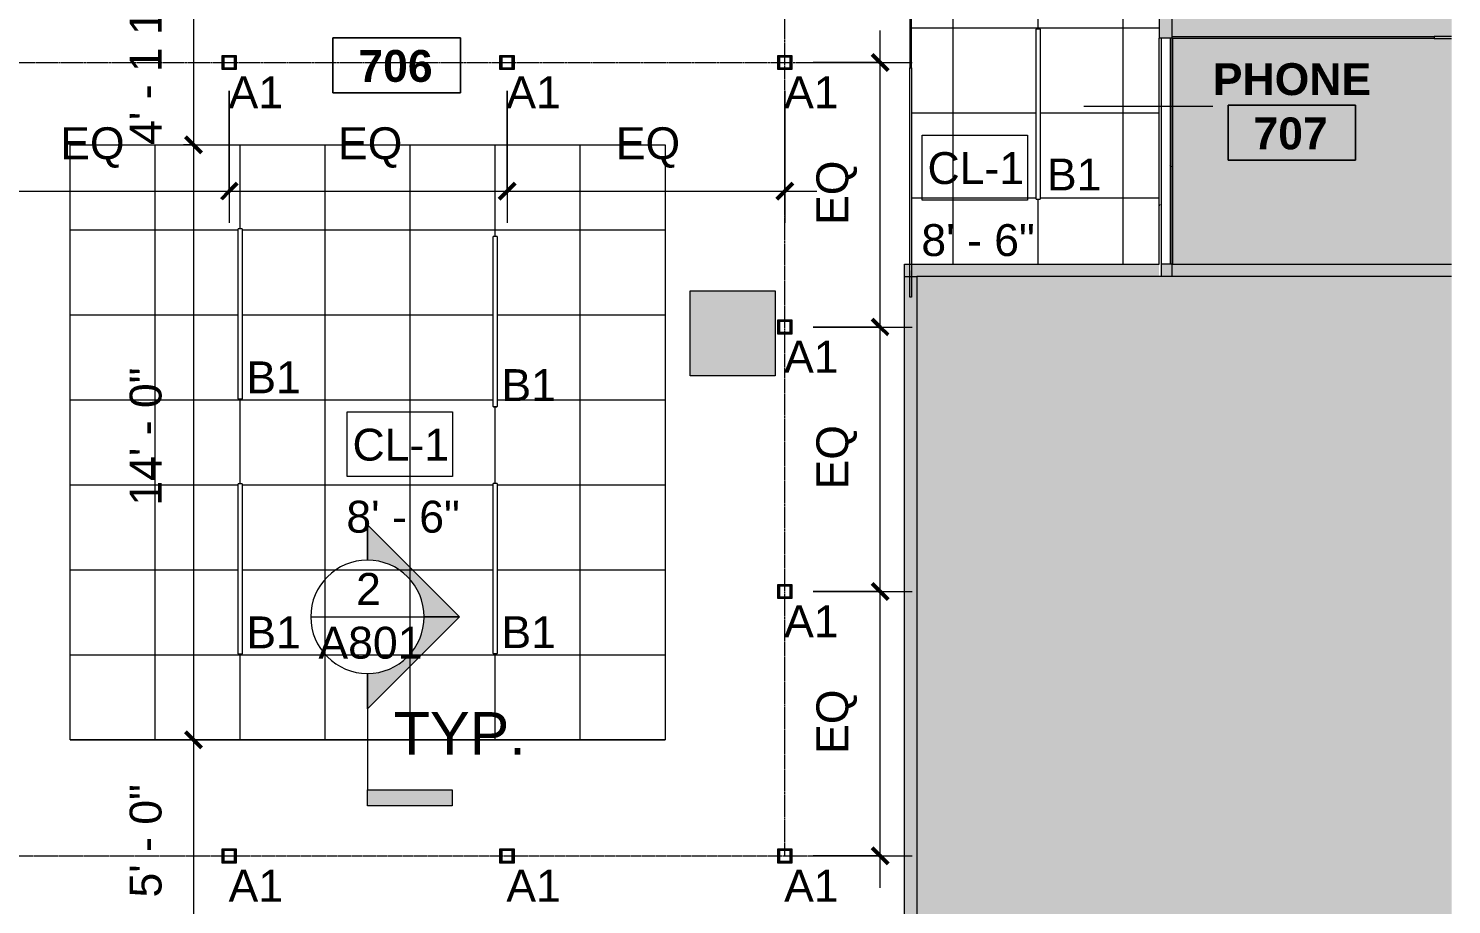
# Model space of a CAD drawing. Header units: inches. Extents: x 587 to 2050, y 1170 to 2086.
# Drawn here: x 882.3 to 1283.9, y 1584.3 to 1831.6 of the extents above; entities that cross this region are included whole.
import ezdxf

# ---------------------------------------------------------------- set-up
doc = ezdxf.new("R2010")
doc.units = ezdxf.units.IN
doc.header["$MEASUREMENT"] = 0
doc.linetypes.add('Center 1_4_', pattern=[0.53125, 0.25, -0.09375, 0.09375, -0.09375])
for name, color, linetype, lineweight in [('A-ANNO-DIMS', 211, 'Continuous', 9), ('A-ANNO-DIMS-96', 211, 'Continuous', 9), ('A-AREA-IDEN', 2, 'Continuous', 9), ('A-CLNG', 13, 'Continuous', 13), ('A-CLNG-IDEN', 151, 'Continuous', 9), ('A-CLNG-PATT', 13, 'Continuous', 13), ('A-DETL', 90, 'Continuous', 9), ('A-DETL-CNTR', 5, 'Center 1_4_', 9), ('A-DETL-GENF', 92, 'Continuous', 9), ('A-WALL', 113, 'Continuous', 13), ('A-WALL-PATT', 111, 'Continuous', 13), ('E-LITE-EQPM', 33, 'Continuous', 9), ('E-LITE-EQPM-IDEN', 33, 'Continuous', 9), ('G-ANNO-SYMB', 111, 'Continuous', 9), ('G-ANNO-TEXT', 231, 'Continuous', 9), ('I-WALL', 2, 'Continuous', 13), ('S-COLS', 52, 'Continuous', 13)]:
    doc.layers.add(name, color=color, linetype=linetype, lineweight=lineweight)
doc.styles.add('Arial', font='arial.ttf', dxfattribs={"height": 9})
doc.styles.add('Swis721 Lt BT', font='swissl.ttf', dxfattribs={"height": 9})
doc.styles.add('Swis721 Lt BT_1', font='swissl.ttf', dxfattribs={"height": 12})
doc.styles.add('Swis721 Lt BT_B', font='', dxfattribs={"height": 9})
doc.styles.get('Swis721 Lt BT_B').set_extended_font_data('Swis721 Lt BT', bold=True)
doc.dimstyles.new('OTJ_-_3_32__Linear__1_2__Tolerance', dxfattribs={"dimscale": 12, "dimtxt": 9.497835, "dimasz": 0.375, "dimexe": 0.75, "dimexo": 0.5, "dimgap": 0.5, "dimtad": 1, "dimdec": 1, "dimrnd": 0.5, "dimzin": 3, "dimdsep": 46, "dimlunit": 4, "dimtxsty": 'Swis721 Lt BT', "dimblk1": 'OBLIQUE', "dimblk2": 'OBLIQUE', "dimsah": 1, "dimcen": 0.09, "dimdle": 0.75, "dimazin": 0, "dimtfac": 1, "dimtdec": 4, "dimtix": 1, "dimtmove": 0, "dimatfit": 3, "dimfxl": 1, "dimtvp": 1, "dimfrac": 2, "dimtolj": 1, "dimtzin": 0, "dimarcsym": 2})
pattern_1 = [(0, (0, 0), (30.72, 7.68), [1.267, -21.773, 1.267, -21.773, -122.88]), (0, (0, 0), (30.72, 7.68), [-46.08, 1.267, -44.813, 1.267, -21.773, -53.76]), (0, (0, 0), (30.72, 7.68), [-115.2, 1.267, -14.093, 1.267, -37.133]), (120, (11.52, 3.84), (-22.011075, 22.7643), [1.267, -21.773, 1.267, -21.773, -122.88]), (120, (11.52, 3.84), (-22.011075, 22.7643), [-46.08, 1.267, -44.813, 1.267, -21.773, -53.76]), (120, (11.52, 3.84), (-22.011075, 22.7643), [-115.2, 1.267, -14.093, 1.267, -37.133]), (240, (15.36, 19.2), (-8.708925, -30.4443), [1.267, -21.773, 1.267, -21.773, -122.88]), (240, (15.36, 19.2), (-8.708925, -30.4443), [-46.08, 1.267, -44.813, 1.267, -21.773, -53.76]), (240, (15.36, 19.2), (-8.708925, -30.4443), [-115.2, 1.267, -14.093, 1.267, -37.133])]

# ---------------------------------------------------------------- blocks, each defined once
blk = doc.blocks.new('Concrete-Rectangular-Column - 24_ x 24_-V1-REFLECTED CEILING PLAN')
at = {"layer": 'S-COLS', "lineweight": 9}
blk.add_hatch(color=7, dxfattribs=at).paths.add_polyline_path([(12, -12), (12, 12), (-12, 12), (-12, -12), (7.48, -12)], flags=0)
at = {"layer": 'S-COLS', "color": 8, "lineweight": 20}
for p, q in [((-12, 12), (12, 12)), ((-12, -12), (-12, 12)), ((12, 12), (12, -12)), ((12, -12), (-12, -12))]:
    blk.add_line(p, q, dxfattribs=at)
blk = doc.blocks.new('L-PENDANT_FOCAL POINT 3_5 CYLINDER - L-PENDANT_FOCAL POINT 3_5 CYLINDER-7769661-REFLECTED CEILING PLAN')
at = {"layer": 'E-LITE-EQPM'}
for p, q in [((-2.02, -1.99), (-2.02, 2.01)), ((-2.02, 2.01), (1.98, 2.01)), ((1.74, 1.77), (-1.76, 1.77)), ((-1.76, 1.77), (-1.76, -1.73)), ((1.48, 1.52), (-1.51, 1.52)), ((-1.51, 1.52), (-1.51, -1.49)), ((1.48, -1.49), (1.48, 1.52)), ((1.74, -1.73), (1.74, 1.77)), ((1.98, 2.01), (1.98, -1.99)), ((1.98, -1.99), (-2.02, -1.99)), ((-1.76, -1.73), (1.74, -1.73)), ((-1.51, -1.49), (1.48, -1.49))]:
    blk.add_line(p, q, dxfattribs=at)
blk = doc.blocks.new('Lighting fixture TBLS-HX-4-15-B-U-W - TBLS-HX-4-24 - 4_-7660253-REFLECTED CEILING PLAN')
at = {"layer": 'E-LITE-EQPM'}
for p, q in [((-0.5375, 23.675), (0.5375, 23.675)), ((-0.5375, 23.675), (-0.5375, -24.325)), ((-0.46875, 23.753125), (0.46875, 23.753125)), ((-0.46875, 23.753125), (-0.46875, 23.675)), ((0.46875, 23.675), (0.46875, 23.753125)), ((0.5375, -24.325), (0.5375, 23.675)), ((0.5375, -24.325), (-0.5375, -24.325))]:
    blk.add_line(p, q, dxfattribs=at)
blk = doc.blocks.new('Room Tag - Room Name and Number-3379422-REFLECTED CEILING PLAN')
at = {"layer": 'A-AREA-IDEN'}
for p, q in [((-0.1881, -0.1636), (-0.1881, -0.0018)), ((-0.1881, -0.0018), (0.1869, -0.0018)), ((0.1869, -0.0018), (-0.1881, -0.0018)), ((-0.1881, -0.0018), (-0.1881, -0.1636)), ((0.1869, -0.0018), (0.1869, -0.1636)), ((0.1869, -0.1636), (0.1869, -0.0018)), ((0.1869, -0.1636), (-0.1881, -0.1636)), ((-0.1881, -0.1636), (0.1869, -0.1636))]:
    blk.add_line(p, q, dxfattribs=at)
blk = doc.blocks.new('Drafting View - 3_32_ x 3_8_-334918-REFLECTED CEILING PLAN')
at = {"layer": 'G-ANNO-SYMB'}
blk.add_hatch(color=256, dxfattribs=at).paths.add_polyline_path([(0, 0.2495), (0, 0), (-0.0469, 0), (-0.0469, 0.2495)], flags=0)
for p, q in [((0, 0.2495), (-0.0469, 0.2495)), ((-0.0469, 0.2495), (-0.0469, 0)), ((0, 0), (0, 0.2495)), ((-0.0469, 0), (0, 0))]:
    blk.add_line(p, q, dxfattribs=at)
blk = doc.blocks.new('Drafting View - Section Head - Filled-1367765-REFLECTED CEILING PLAN')
at = {"layer": 'G-ANNO-SYMB'}
h = blk.add_hatch(color=256, dxfattribs=at)
edge = h.paths.add_edge_path(flags=0)
edge.add_line((-0.5202, 0), (-0.25, 0.2702))
edge.add_line((-0.25, 0.2702), (-0.25, 0.1667))
edge.add_arc((-0.25, 0), 0.1667, 90, 180)
edge.add_line((-0.4167, 0), (-0.5202, 0))
h = blk.add_hatch(color=256, dxfattribs=at)
edge = h.paths.add_edge_path(flags=0)
edge.add_line((0.0202, 0), (-0.0833, 0))
edge.add_arc((-0.25, 0), 0.1667, 0, 90)
edge.add_line((-0.25, 0.1667), (-0.25, 0.2702))
edge.add_line((-0.25, 0.2702), (0.0202, 0))
for p, q in [((-0.25, 0.2702), (-0.5202, 0)), ((-0.25, 0.2702), (-0.5202, 0)), ((-0.25, 0.2702), (0.0202, 0)), ((-0.25, 0.1667), (-0.25, 0.2702)), ((0.0202, 0), (-0.25, 0.2702)), ((-0.25, 0.2702), (-0.25, 0.1667)), ((-0.5202, 0), (-0.4167, 0)), ((-0.0833, 0), (0.0202, 0)), ((-0.5202, 0), (-0.4167, 0)), ((-0.4167, 0), (-0.5202, 0)), ((0.0202, 0), (-0.0833, 0)), ((-0.0833, 0), (0.0202, 0))]:
    blk.add_line(p, q, dxfattribs=at)
for start, end in [(0, 180), (360, 180), (90, 180), (0, 90), (180, 360)]:
    blk.add_arc((-0.25, 0), 0.1667, start, end, dxfattribs=at)
blk = doc.blocks.new('DIMBLOCK17-REFLECTED CEILING PLAN')
at = {"layer": 'A-ANNO-DIMS-96', "transparency": 16777216}
for p, q in [((926.01, 1848), (937.83, 1848)), ((928.83, 1848), (926.01, 1848)), ((928.83, 1848), (928.83, 1789.75)), ((926.01, 1798.75), (937.83, 1798.75)), ((928.83, 1798.75), (926.01, 1798.75))]:
    blk.add_line(p, q, dxfattribs=at)
at = {"layer": 'A-ANNO-DIMS-96', "lineweight": 50, "transparency": 16777216}
for p, q in [((928.83, 1848), (926.58, 1850.25)), ((928.83, 1848), (931.08, 1845.75)), ((928.83, 1798.75), (926.58, 1801)), ((928.83, 1798.75), (931.08, 1796.5))]:
    blk.add_line(p, q, dxfattribs=at)
at = {"layer": 'A-ANNO-DIMS-96', "color": 0, "transparency": 16777216, "insert": (910.82, 1798.73), "char_height": 9, "width": 59.1579, "attachment_point": 1, "rotation": 90, "line_spacing_factor": 1.005062, "style": 'Swis721 Lt BT'}
blk.add_mtext('4\' - 1 1/2"', dxfattribs=at)
blk = doc.blocks.new('_Oblique')
at = {"color": 0, "linetype": 'ByBlock', "lineweight": -2}
blk.add_line((-0.5, -0.5), (0.5, 0.5), dxfattribs=at)
blk = doc.blocks.new('DIMBLOCK18-REFLECTED CEILING PLAN')
at = {"layer": 'A-ANNO-DIMS-96', "transparency": 16777216}
for p, q in [((928.83, 1807.75), (928.83, 1630.75)), ((926.01, 1798.75), (937.83, 1798.75)), ((928.83, 1798.75), (926.01, 1798.75)), ((926.01, 1630.75), (937.83, 1630.75)), ((928.83, 1630.75), (926.01, 1630.75))]:
    blk.add_line(p, q, dxfattribs=at)
at = {"layer": 'A-ANNO-DIMS-96', "lineweight": 50, "transparency": 16777216}
for p, q in [((928.83, 1798.75), (926.58, 1801)), ((928.83, 1798.75), (931.08, 1796.5)), ((928.83, 1630.75), (926.58, 1633)), ((928.83, 1630.75), (931.08, 1628.5))]:
    blk.add_line(p, q, dxfattribs=at)
at = {"layer": 'A-ANNO-DIMS-96', "color": 0, "transparency": 16777216, "insert": (910.82, 1696.89), "char_height": 9, "width": 42.8759, "attachment_point": 1, "rotation": 90, "line_spacing_factor": 1.005062, "style": 'Swis721 Lt BT'}
blk.add_mtext('14\' - 0"', dxfattribs=at)
blk = doc.blocks.new('DIMBLOCK19-REFLECTED CEILING PLAN')
at = {"layer": 'A-ANNO-DIMS-96', "transparency": 16777216}
for p, q in [((926.01, 1630.75), (937.83, 1630.75)), ((928.83, 1630.75), (926.01, 1630.75)), ((928.83, 1630.75), (928.83, 1561.88)), ((904, 1570.88), (937.83, 1570.88)), ((928.83, 1570.88), (904, 1570.88))]:
    blk.add_line(p, q, dxfattribs=at)
at = {"layer": 'A-ANNO-DIMS-96', "lineweight": 50, "transparency": 16777216}
for p, q in [((928.83, 1630.75), (926.58, 1633)), ((928.83, 1630.75), (931.08, 1628.5)), ((928.83, 1570.88), (926.58, 1573.13)), ((928.83, 1570.88), (931.08, 1568.63))]:
    blk.add_line(p, q, dxfattribs=at)
at = {"layer": 'A-ANNO-DIMS-96', "color": 0, "transparency": 16777216, "insert": (910.82, 1586.26), "char_height": 9, "width": 34.9159, "attachment_point": 1, "rotation": 90, "line_spacing_factor": 1.005062, "style": 'Swis721 Lt BT'}
blk.add_mtext('5\' - 0"', dxfattribs=at)
blk = doc.blocks.new('DIMBLOCK42-REFLECTED CEILING PLAN')
at = {"layer": 'A-ANNO-DIMS-96', "transparency": 16777216}
for p, q in [((860.55, 1814), (860.55, 1776.7)), ((860.55, 1785.7), (860.55, 1814)), ((938.95, 1814), (938.95, 1776.7)), ((938.95, 1785.7), (938.95, 1814)), ((851.55, 1785.7), (938.95, 1785.7))]:
    blk.add_line(p, q, dxfattribs=at)
at = {"layer": 'A-ANNO-DIMS-96', "lineweight": 50, "transparency": 16777216}
for p, q in [((860.55, 1785.7), (862.8, 1787.95)), ((938.95, 1785.7), (941.2, 1787.95)), ((860.55, 1785.7), (858.3, 1783.45)), ((938.95, 1785.7), (936.7, 1783.45))]:
    blk.add_line(p, q, dxfattribs=at)
at = {"layer": 'A-ANNO-DIMS-96', "color": 0, "transparency": 16777216, "insert": (891.23, 1803.71), "char_height": 9, "width": 20.443, "attachment_point": 1, "line_spacing_factor": 1.005062, "style": 'Swis721 Lt BT'}
blk.add_mtext('EQ', dxfattribs=at)
blk = doc.blocks.new('DIMBLOCK43-REFLECTED CEILING PLAN')
at = {"layer": 'A-ANNO-DIMS-96', "transparency": 16777216}
for p, q in [((938.95, 1814), (938.95, 1776.7)), ((938.95, 1785.7), (938.95, 1814)), ((1017.35, 1814), (1017.35, 1776.7)), ((1017.35, 1785.7), (1017.35, 1814)), ((938.95, 1785.7), (1017.35, 1785.7))]:
    blk.add_line(p, q, dxfattribs=at)
at = {"layer": 'A-ANNO-DIMS-96', "lineweight": 50, "transparency": 16777216}
for p, q in [((938.95, 1785.7), (941.2, 1787.95)), ((1017.35, 1785.7), (1019.6, 1787.95)), ((938.95, 1785.7), (936.7, 1783.45)), ((1017.35, 1785.7), (1015.1, 1783.45))]:
    blk.add_line(p, q, dxfattribs=at)
at = {"layer": 'A-ANNO-DIMS-96', "color": 0, "transparency": 16777216, "insert": (969.63, 1803.71), "char_height": 9, "width": 20.443, "attachment_point": 1, "line_spacing_factor": 1.005062, "style": 'Swis721 Lt BT'}
blk.add_mtext('EQ', dxfattribs=at)
blk = doc.blocks.new('DIMBLOCK44-REFLECTED CEILING PLAN')
at = {"layer": 'A-ANNO-DIMS-96', "transparency": 16777216}
for p, q in [((1017.35, 1814), (1017.35, 1776.7)), ((1017.35, 1785.7), (1017.35, 1814)), ((1095.75, 1814), (1095.75, 1776.7)), ((1095.75, 1785.7), (1095.75, 1814)), ((1017.35, 1785.7), (1104.75, 1785.7))]:
    blk.add_line(p, q, dxfattribs=at)
at = {"layer": 'A-ANNO-DIMS-96', "lineweight": 50, "transparency": 16777216}
for p, q in [((1017.35, 1785.7), (1019.6, 1787.95)), ((1095.75, 1785.7), (1098, 1787.95)), ((1017.35, 1785.7), (1015.1, 1783.45)), ((1095.75, 1785.7), (1093.5, 1783.45))]:
    blk.add_line(p, q, dxfattribs=at)
at = {"layer": 'A-ANNO-DIMS-96', "color": 0, "transparency": 16777216, "insert": (1048.03, 1803.71), "char_height": 9, "width": 20.443, "attachment_point": 1, "line_spacing_factor": 1.005062, "style": 'Swis721 Lt BT'}
blk.add_mtext('EQ', dxfattribs=at)
blk = doc.blocks.new('DIMBLOCK54-REFLECTED CEILING PLAN')
at = {"layer": 'A-ANNO-DIMS-96', "lineweight": 50, "transparency": 16777216}
for p, q in [((1122.67, 1672.67), (1120.42, 1674.92)), ((1122.67, 1672.67), (1124.92, 1670.42)), ((1122.67, 1598), (1120.42, 1600.25)), ((1122.67, 1598), (1124.92, 1595.75))]:
    blk.add_line(p, q, dxfattribs=at)
at = {"layer": 'A-ANNO-DIMS-96', "transparency": 16777216}
for p, q in [((1103.75, 1672.67), (1131.67, 1672.67)), ((1122.67, 1672.67), (1103.75, 1672.67)), ((1122.67, 1589), (1122.67, 1672.67)), ((1103.75, 1598), (1131.67, 1598)), ((1122.67, 1598), (1103.75, 1598))]:
    blk.add_line(p, q, dxfattribs=at)
at = {"layer": 'A-ANNO-DIMS-96', "color": 0, "transparency": 16777216, "insert": (1104.65, 1626.82), "char_height": 9, "width": 20.443, "attachment_point": 1, "rotation": 90, "line_spacing_factor": 1.005062, "style": 'Swis721 Lt BT'}
blk.add_mtext('EQ', dxfattribs=at)
blk = doc.blocks.new('DIMBLOCK55-REFLECTED CEILING PLAN')
at = {"layer": 'A-ANNO-DIMS-96', "transparency": 16777216}
for p, q in [((1103.75, 1747.33), (1131.67, 1747.33)), ((1122.67, 1747.33), (1103.75, 1747.33)), ((1122.67, 1672.67), (1122.67, 1747.33)), ((1103.75, 1672.67), (1131.67, 1672.67)), ((1122.67, 1672.67), (1103.75, 1672.67))]:
    blk.add_line(p, q, dxfattribs=at)
at = {"layer": 'A-ANNO-DIMS-96', "lineweight": 50, "transparency": 16777216}
for p, q in [((1122.67, 1747.33), (1120.42, 1749.58)), ((1122.67, 1747.33), (1124.92, 1745.08)), ((1122.67, 1672.67), (1120.42, 1674.92)), ((1122.67, 1672.67), (1124.92, 1670.42))]:
    blk.add_line(p, q, dxfattribs=at)
at = {"layer": 'A-ANNO-DIMS-96', "color": 0, "transparency": 16777216, "insert": (1104.65, 1701.48), "char_height": 9, "width": 20.443, "attachment_point": 1, "rotation": 90, "line_spacing_factor": 1.005062, "style": 'Swis721 Lt BT'}
blk.add_mtext('EQ', dxfattribs=at)
blk = doc.blocks.new('DIMBLOCK56-REFLECTED CEILING PLAN')
at = {"layer": 'A-ANNO-DIMS-96', "transparency": 16777216}
for p, q in [((1122.67, 1747.33), (1122.67, 1831)), ((1103.75, 1822), (1131.67, 1822)), ((1122.67, 1822), (1103.75, 1822)), ((1103.75, 1747.33), (1131.67, 1747.33)), ((1122.67, 1747.33), (1103.75, 1747.33))]:
    blk.add_line(p, q, dxfattribs=at)
at = {"layer": 'A-ANNO-DIMS-96', "lineweight": 50, "transparency": 16777216}
for p, q in [((1122.67, 1822), (1120.42, 1824.25)), ((1122.67, 1822), (1124.92, 1819.75)), ((1122.67, 1747.33), (1120.42, 1749.58)), ((1122.67, 1747.33), (1124.92, 1745.08))]:
    blk.add_line(p, q, dxfattribs=at)
at = {"layer": 'A-ANNO-DIMS-96', "color": 0, "transparency": 16777216, "insert": (1104.65, 1776.15), "char_height": 9, "width": 20.443, "attachment_point": 1, "rotation": 90, "line_spacing_factor": 1.005062, "style": 'Swis721 Lt BT'}
blk.add_mtext('EQ', dxfattribs=at)

msp = doc.modelspace()

# ---------------------------------------------------------------- hatches: boundary and pattern name
at = {"layer": 'A-CLNG-PATT'}
h = msp.add_hatch(dxfattribs=at)
h.set_pattern_fill('FP_6', color=256, style=0, pattern_type=2)
h.set_pattern_definition([(270, (1167.25, 1807.75), (-24, -1e-15), []), (180, (1167.25, 1807.75), (3e-15, 24), [])])
h.paths.add_polyline_path([(1131.5, 1765.0841), (1201.375, 1765.0841), (1201.375, 1857.875), (1131.5, 1857.875), (1131.5, 1795.0204)], flags=0)
h.paths.add_polyline_path([(1167.7875, 1783.425), (1166.7125, 1783.425), (1166.7125, 1831.425), (1167.7875, 1831.425), (1167.7875, 1784.3748)], flags=0)
h = msp.add_hatch(dxfattribs=at)
h.set_pattern_fill('FP_8', color=256, style=0, pattern_type=2)
h.set_pattern_definition([(0, (1014, 1846.75), (0, -24), []), (270, (1014, 1846.75), (-24, -1e-15), [])])
h.paths.add_polyline_path([(894, 1630.75), (1062, 1630.75), (1062, 1798.75), (894, 1798.75), (894, 1738.2439)], flags=0)
h.paths.add_polyline_path([(941.4625, 1655.075), (941.4625, 1703.075), (942.5375, 1703.075), (942.5375, 1655.075)], flags=0)
h.paths.add_polyline_path([(1014.5375, 1655.1375), (1013.4625, 1655.1375), (1013.4625, 1703.1375), (1014.5375, 1703.1375), (1014.5375, 1656.6277)], flags=0)
h.paths.add_polyline_path([(1013.4625, 1724.8875), (1013.4625, 1772.8875), (1014.5375, 1772.8875), (1014.5375, 1724.8875), (1014.4858, 1724.8875)], flags=0)
h.paths.add_polyline_path([(941.4625, 1727.075), (941.4625, 1775.075), (942.5375, 1775.075), (942.5375, 1727.075)], flags=0)
at = {"layer": 'A-DETL-GENF'}
h = msp.add_hatch(color=9, dxfattribs=at)
h.paths.add_polyline_path([(670.2318, 1170.4789), (762.1111, 1170.4789), (762.1111, 1234.8988), (657.0927, 1234.8988), (657.0927, 1243.2738), (656.3427, 1243.2738), (656.3427, 1244.7738), (657.0927, 1244.7738), (657.075, 1281.0238), (656.3427, 1281.0238), (656.3427, 1282.5238), (657.0927, 1282.5238), (657.0665, 2035.5), (587.2153, 2035.5), (587.2153, 1170.4789), (657.0927, 1170.4789)], flags=0)
h.paths.add_polyline_path([(1036, 1170.4789), (1036, 1234.5), (867.4375, 1234.5), (867.4375, 1170.4789), (977.0503, 1170.4789)], flags=0)
h.paths.add_polyline_path([(861.9375, 1170.4789), (861.9375, 1234.5), (838, 1234.5), (838, 1170.4789)], flags=0)
h.paths.add_polyline_path([(1103, 1170.4789), (1283.9113, 1170.4789), (1283.9113, 1199), (1269.625, 1199), (1269.625, 1191.4687), (1264.625, 1191.4687), (1264.625, 1199), (1248, 1199), (1248, 1191.4687), (1243, 1191.4687), (1243, 1216), (1103, 1216), (1103, 1191.75), (1098, 1191.75), (1098, 1215.5), (1042, 1215.5), (1042, 1170.4789), (1098.0625, 1170.4789)], flags=0)
h.paths.add_polyline_path([(1248, 1202.5), (1283.9113, 1202.5), (1283.9113, 1234.5), (1248, 1234.5), (1248, 1232), (1247.9375, 1232), (1247.9375, 1216), (1248, 1216)], flags=0)
h.paths.add_polyline_path([(1103, 1219.5), (1244.4375, 1219.5), (1244.4375, 1232), (1098, 1232), (1098, 1234.5), (1042, 1234.5), (1042, 1223.5), (1098.0625, 1223.5), (1098.0625, 1231.75), (1101.5625, 1231.75), (1101.5625, 1219.5)], flags=0)
h.paths.add_polyline_path([(1237.375, 1305.7804), (1283.9113, 1305.7804), (1283.9113, 1348.5304), (1238.875, 1348.5304), (1238.875, 1347.7804), (1237.375, 1347.7804), (1237.375, 1349.9054), (1236.875, 1349.9054), (1236.875, 1351.4054), (1237.375, 1351.4054), (1237.375, 1353.2804), (1238.875, 1353.2804), (1238.875, 1352.5304), (1283.9113, 1352.5304), (1283.9113, 1761.5841), (1133, 1761.5841), (1133, 1352.5304), (1199.625, 1352.5304), (1199.625, 1353.2804), (1201.125, 1353.2804), (1201.125, 1351.4054), (1201.625, 1351.4054), (1201.625, 1349.9054), (1201.125, 1349.9054), (1201.125, 1347.7804), (1199.625, 1347.7804), (1199.625, 1348.5304), (1133, 1348.5304), (1133, 1305.7804), (1237.25, 1305.7804)], flags=0)
h.paths.add_polyline_path([(1283.9113, 1765.0841), (1283.9113, 2035.5), (1205, 2035.5), (1205, 1829.3138), (1279, 1829.3138), (1279, 1828.8138), (1205, 1828.8179), (1205, 1765.0841), (1279, 1765.0841)], flags=0)
at = {"layer": 'A-WALL-PATT', "lineweight": 9}
for points in [[(1204.5, 1828.8341), (1205, 1828.8341), (1205, 2035.5), (1201.5, 2035.5), (1201.5, 1828.8341), (1202, 1828.8341)], [(1129.5, 1305.7804), (1133, 1305.7804), (1133, 1765.0841), (1131.5, 1765.0841), (1131.5, 1763.0841), (1131, 1763.5841), (1131, 1765.0841), (1129.5, 1765.0841), (1129.5, 1340.0304)], [(1196.8243, 1761.5841), (1201.375, 1761.5841), (1201.375, 1765.0841), (1133, 1765.0841), (1133, 1761.5841), (1153.2808, 1761.5841)], [(1283.9113, 1761.5841), (1283.9113, 1765.0841), (1202, 1765.0841), (1202, 1761.5841)]]:
    msp.add_hatch(color=7, dxfattribs=at).paths.add_polyline_path(points, flags=0)
h = msp.add_hatch(dxfattribs=at)
h.set_pattern_fill('FP_1', color=256, style=0, pattern_type=2)
h.set_pattern_definition(pattern_1)
h.paths.add_polyline_path([(1202, 1761.5841), (1202, 1828.8341), (1201.375, 1828.8341), (1201.375, 1761.5841), (1201.5, 1761.5841)], flags=0)
h = msp.add_hatch(dxfattribs=at)
h.set_pattern_fill('FP_1', color=256, style=0, pattern_type=2)
h.set_pattern_definition(pattern_1)
h.paths.add_polyline_path([(1205.125, 1765.0841), (1205.125, 1828.8138), (1205, 1828.8341), (1204.5, 1828.8341), (1204.5, 1765.0841), (1205, 1765.0841)], flags=0)
h = msp.add_hatch(color=7, dxfattribs=at)
h.paths.add_polyline_path([(1205.125, 1828.8138), (1279, 1828.8341), (1279, 1829.3138), (1205.125, 1828.8341)], flags=0)
h.paths.add_polyline_path([(1205.1252, 1828.8341), (1279, 1829.3138), (1205, 1829.3138), (1205, 1828.8341), (1205.125, 1828.8341)], flags=0)

# ---------------------------------------------------------------- linework, layer by layer
at = {"layer": 'A-AREA-IDEN'}
msp.add_line((1180.1284, 1809.72), (1216.5262, 1809.72), dxfattribs=at)
at = {"layer": 'A-CLNG'}
for p, q in [((1201.375, 1857.875), (1201.375, 1828.8341)), ((894, 1630.75), (894, 1798.75)), ((894, 1798.75), (1062, 1798.75)), ((1062, 1798.75), (1062, 1630.75)), ((1062, 1630.75), (894, 1630.75))]:
    msp.add_line(p, q, dxfattribs=at)
at = {"layer": 'A-CLNG-IDEN', "flags": 128}
for points in [[(1134.51, 1801.4438), (1164.2691, 1801.4438), (1164.2691, 1783.1745), (1134.51, 1783.1745)], [(972.2264, 1723.3566), (1001.9854, 1723.3566), (1001.9854, 1705.0873), (972.2264, 1705.0873)]]:
    msp.add_lwpolyline(points, close=True, dxfattribs=at)
at = {"layer": 'A-DETL'}
for p, q in [((1205, 2035.5), (1205, 1761.5841)), ((1205, 1761.5841), (1133, 1761.5841)), ((1133, 1761.5841), (1133, 1305.7804))]:
    msp.add_line(p, q, dxfattribs=at)
at = {"layer": 'A-DETL-CNTR'}
for p, q in [((1095.75, 1598), (1095.75, 2000)), ((850.75, 1822), (1107.75, 1822)), ((851.3899, 1598), (1113.3899, 1598))]:
    msp.add_line(p, q, dxfattribs=at)
at = {"layer": 'A-WALL'}
for p, q in [((1202, 1828.8341), (1202, 1761.5841)), ((1204.5, 1828.8341), (1204.5, 1765.0841)), ((1205.125, 1765.0841), (1202, 1765.0841))]:
    msp.add_line(p, q, dxfattribs=at)
at = {"layer": 'G-ANNO-SYMB'}
for p, q in [((961.9338, 1665.5113), (993.9338, 1665.5113)), ((977.9338, 1641.5113), (977.9338, 1616.695))]:
    msp.add_line(p, q, dxfattribs=at)
at = {"layer": 'I-WALL', "color": 8, "lineweight": 20}
for p, q in [((1205, 2035.5), (1205, 1829.3138)), ((1201.5, 1828.8341), (1201.5, 1857.875)), ((1205.125, 1828.8341), (1201.5, 1828.8341)), ((1205, 1829.3138), (1279, 1829.3138)), ((1205.125, 1828.8138), (1205.125, 1828.8341)), ((1279, 1828.8138), (1205.125, 1828.8138)), ((1279, 1829.3138), (1279, 1828.8138)), ((1129.5, 1765.0841), (1201.375, 1765.0841)), ((1129.5, 1305.7804), (1129.5, 1765.0841)), ((1205.125, 1765.0841), (1283.9113, 1765.0841)), ((1283.9113, 1761.5841), (1133, 1761.5841)), ((1133, 1761.5841), (1133, 1305.7804))]:
    msp.add_line(p, q, dxfattribs=at)
at = {"layer": 'I-WALL', "lineweight": 9}
for p, q in [((1131, 1856.5), (1131, 1820.5)), ((1131.5, 1820.5), (1131.5, 1856.5)), ((1283.9113, 1829.3138), (1279, 1829.3138)), ((1279, 1828.8138), (1283.9113, 1828.8138))]:
    msp.add_line(p, q, dxfattribs=at)
at = {"layer": 'I-WALL'}
for p, q in [((1201.375, 1765.0841), (1201.375, 1828.8341)), ((1201.375, 1828.8341), (1201.5, 1828.8341)), ((1205.125, 1828.8138), (1205.125, 1765.0841)), ((1131, 1755.75), (1131, 1820.5)), ((1131, 1820.5), (1131.5, 1820.5)), ((1131.5, 1820.5), (1131.5, 1755.75)), ((1129.5, 1761.5841), (1133, 1761.5841)), ((1131.5, 1755.75), (1131, 1755.75))]:
    msp.add_line(p, q, dxfattribs=at)

# ---------------------------------------------------------------- block references
at = {"layer": 'A-AREA-IDEN', "xscale": 95.99999999999994, "yscale": 95.99999999999994, "zscale": 95.99999999999994}
for p in [(986.2505, 1829.1358), (1238.8903, 1810.0883)]:
    msp.add_blockref('Room Tag - Room Name and Number-3379422-REFLECTED CEILING PLAN', p, dxfattribs=at)
at = {"layer": 'E-LITE-EQPM', "extrusion": (0, 0, -1)}
msp.add_blockref('Lighting fixture TBLS-HX-4-15-B-U-W - TBLS-HX-4-24 - 4_-7660253-REFLECTED CEILING PLAN', (-1167.25, 1807.75), dxfattribs=at)
at = {"layer": 'E-LITE-EQPM'}
for p in [(938.9476, 1822), (1017.3488, 1822), (1095.75, 1822), (1095.75, 1747.3333), (1095.75, 1672.6667), (938.9476, 1598), (1017.3488, 1598), (1095.75, 1598)]:
    msp.add_blockref('L-PENDANT_FOCAL POINT 3_5 CYLINDER - L-PENDANT_FOCAL POINT 3_5 CYLINDER-7769661-REFLECTED CEILING PLAN', p, dxfattribs=at)
at = {"layer": 'E-LITE-EQPM', "extrusion": (0, 0, -1), "rotation": 180}
for p in [(-942, 1750.75), (-1014, 1748.5625), (-942, 1678.75), (-1014, 1678.8125)]:
    msp.add_blockref('Lighting fixture TBLS-HX-4-15-B-U-W - TBLS-HX-4-24 - 4_-7660253-REFLECTED CEILING PLAN', p, dxfattribs=at)
at = {"layer": 'G-ANNO-SYMB', "xscale": 95.99999999999994, "yscale": 95.99999999999994, "zscale": 95.99999999999994, "rotation": 269.9999999999996}
msp.add_blockref('Drafting View - Section Head - Filled-1367765-REFLECTED CEILING PLAN', (977.9338, 1641.5113), dxfattribs=at)
at = {"layer": 'G-ANNO-SYMB', "extrusion": (0, 0, -1), "xscale": 95.99999999999994, "yscale": 95.99999999999994, "zscale": 95.99999999999994, "rotation": 90.00000000000053}
msp.add_blockref('Drafting View - 3_32_ x 3_8_-334918-REFLECTED CEILING PLAN', (-977.9338, 1616.695), dxfattribs=at)
at = {"layer": 'S-COLS', "lineweight": 9}
msp.add_blockref('Concrete-Rectangular-Column - 24_ x 24_-V1-REFLECTED CEILING PLAN', (1081, 1745.5), dxfattribs=at)

# ---------------------------------------------------------------- texts
at = {"layer": 'A-AREA-IDEN', "char_height": 9, "attachment_point": 1, "style": 'Swis721 Lt BT_B'}
for s, insert, width in [('706', (975.3548, 1825.5336), 25.452), ('PHONE', (1216.5262, 1821.8047), 53.934), ('707', (1227.9945, 1806.4861), 25.452)]:
    msp.add_mtext(s, dxfattribs=dict(at, insert=insert, width=width))
at = {"layer": 'A-CLNG-IDEN', "char_height": 9, "attachment_point": 1, "style": 'Swis721 Lt BT'}
for s, insert, width in [('CL-1', (1136.01, 1796.6938), 32.118), ('8\' - 6"', (1134.2714, 1776.3646), 36.36), ('CL-1', (973.7264, 1718.6066), 32.118), ('8\' - 6"', (971.9878, 1698.2775), 36.36)]:
    msp.add_mtext(s, dxfattribs=dict(at, insert=insert, width=width))
at = {"layer": 'E-LITE-EQPM-IDEN', "char_height": 9, "width": 18.786, "attachment_point": 1, "style": 'Arial'}
for s, insert in [('A1', (938.7393, 1818.0923)), ('A1', (1017.1405, 1818.0923)), ('A1', (1095.5417, 1818.0923)), ('B1', (1169.7203, 1794.8828)), ('A1', (1095.5417, 1743.4257)), ('B1', (943.7649, 1737.6145)), ('B1', (1015.7649, 1735.427)), ('A1', (1095.5417, 1668.759)), ('B1', (943.7649, 1665.6145)), ('B1', (1015.7649, 1665.677)), ('A1', (938.7393, 1594.0923)), ('A1', (1017.1405, 1594.0923)), ('A1', (1095.5417, 1594.0923))]:
    msp.add_mtext(s, dxfattribs=dict(at, insert=insert))
at = {"layer": 'G-ANNO-SYMB', "char_height": 9, "attachment_point": 1, "style": 'Swis721 Lt BT'}
for s, insert, width in [('2', (974.7451, 1677.887), 8.181), ('A801', (964.1057, 1662.702), 33.936)]:
    msp.add_mtext(s, dxfattribs=dict(at, insert=insert, width=width))
at = {"layer": 'G-ANNO-TEXT', "color": 7, "insert": (985.3651, 1638.6027), "char_height": 12, "width": 39.996, "attachment_point": 1, "style": 'Swis721 Lt BT_1'}
msp.add_mtext('TYP.', dxfattribs=at)

# ---------------------------------------------------------------- dimensions: what is measured, and where the dimension line sits
at = {"layer": 'A-ANNO-DIMS'}
for base, p1, p2, override, picture, middle in [((928.8316672778, 1798.75), (932.0136477932, 1848), (932.0136477932, 1798.75), {"dimpost": '<>', "dimfxl": 49.25}, 'DIMBLOCK17-REFLECTED CEILING PLAN', (917.6901196034, 1823.375)), ((928.8317, 1630.75), (932.0136, 1798.75), (932.0136, 1630.75), {"dimpost": '<>', "dimfxl": 168}, 'DIMBLOCK18-REFLECTED CEILING PLAN', (918.2064, 1714.75)), ((928.8317, 1570.875), (932.0136, 1630.75), (898, 1570.875), {"dimpost": '<>', "dimfxl": 68.861774}, 'DIMBLOCK19-REFLECTED CEILING PLAN', (918.2064, 1600.8125))]:
    dim = msp.add_linear_dim(base=base, p1=p1, p2=p2, angle=90, dimstyle='OTJ_-_3_32__Linear__1_2__Tolerance', override=override, dxfattribs=at)
    dim.commit()
    dim.dimension.update_dxf_attribs({"geometry": picture, "text_midpoint": middle})
for base, p1, p2, picture, middle in [((1122.6692, 1822), (1097.75, 1747.3333), (1097.75, 1822), 'DIMBLOCK56-REFLECTED CEILING PLAN', (1111.7201, 1784.6667)), ((1122.6692, 1747.3333), (1097.75, 1672.6667), (1097.75, 1747.3333), 'DIMBLOCK55-REFLECTED CEILING PLAN', (1111.7201, 1710)), ((1122.6692, 1672.6667), (1097.75, 1598), (1097.75, 1672.6667), 'DIMBLOCK54-REFLECTED CEILING PLAN', (1111.7201, 1635.3333))]:
    dim = msp.add_linear_dim(base=base, p1=p1, p2=p2, angle=90, text='EQ', dimstyle='OTJ_-_3_32__Linear__1_2__Tolerance', override={"dimpost": '<>', "dimfxl": 74.666667}, dxfattribs=at)
    dim.commit()
    dim.dimension.update_dxf_attribs({"geometry": picture, "text_midpoint": middle})
for base, p1, p2, picture, middle in [((938.9476, 1785.6954), (860.5464, 1820), (938.9476, 1820), 'DIMBLOCK42-REFLECTED CEILING PLAN', (899.747, 1796.6445)), ((1017.3488, 1785.6954), (938.9476, 1820), (1017.3488, 1820), 'DIMBLOCK43-REFLECTED CEILING PLAN', (978.1482, 1796.6445)), ((1095.75, 1785.6954), (1017.3488, 1820), (1095.75, 1820), 'DIMBLOCK44-REFLECTED CEILING PLAN', (1056.5494, 1796.6445))]:
    dim = msp.add_linear_dim(base=base, p1=p1, p2=p2, text='EQ', dimstyle='OTJ_-_3_32__Linear__1_2__Tolerance', override={"dimpost": '<>', "dimfxl": 78.401212}, dxfattribs=at)
    dim.commit()
    dim.dimension.update_dxf_attribs({"geometry": picture, "text_midpoint": middle})

doc.saveas('drawing.dxf')
